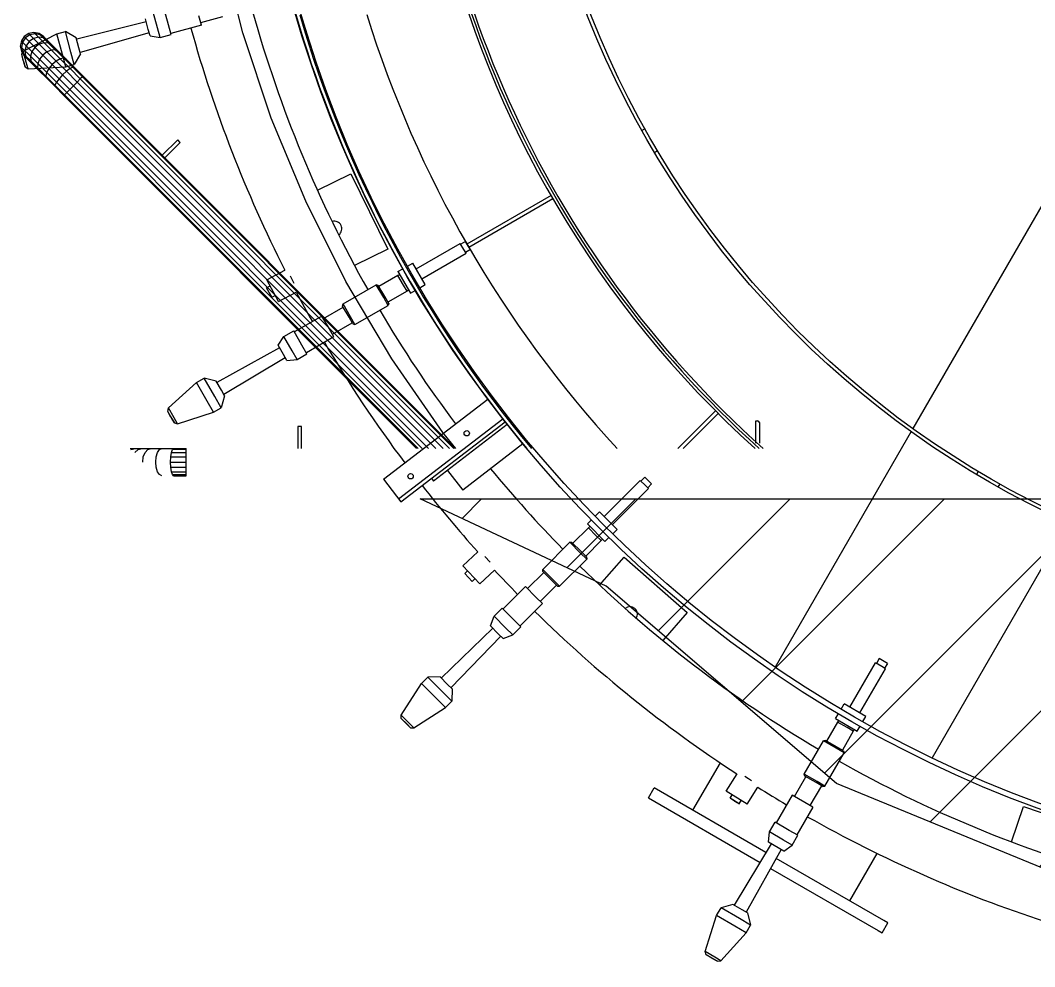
# Model space of a CAD drawing. Header units: metres. Extents: x 0 to 63075, y 0 to 44550.
# Drawn here: x 51004.8 to 51277.1, y 41301.3 to 41555.3 of the extents above; entities that cross this region are included whole.
import ezdxf

# ---------------------------------------------------------------- set-up
doc = ezdxf.new("R2010")
doc.units = ezdxf.units.M
doc.header["$LTSCALE"] = 75
for name, color, linetype in [('GSB', 7, 'Continuous'), ('ML6', 1, 'Continuous'), ('SL1', 8, 'Continuous')]:
    doc.layers.add(name, color=color, linetype=linetype)

# ---------------------------------------------------------------- blocks, each defined once
blk = doc.blocks.new('A$C6bae614f')
at = {"layer": 'SL1'}
h = blk.add_hatch(dxfattribs=at)
h.set_pattern_fill('_USER', color=256, scale=195, angle=44.9981, style=0, pattern_type=0)
h.set_pattern_definition([(44.99813, (326091.56, -9864.04), (-137.8813, 137.89033), [])])
h.paths.add_polyline_path([(354528.5, 50687.2), (358916.3, 50687), (358150.2, 50376.4), (357574.2, 49990.1), (356820.6, 49851.1), (355996.8, 49881), (355272.5, 50178.7), (354860.8, 50530.9)])
for p, q in [((355999.2, 51834.8), (355409.1, 50812.8)), ((354211.5, 51520), (354171.8, 51675.6)), ((354058.8, 51528.6), (354051.2, 51556.9)), ((354078.4, 51533.9), (354070.9, 51562.1)), ((354038.6, 51539.7), (353914.3, 51508.6)), ((354042.2, 51526.1), (354037.2, 51545.1)), ((354137.4, 51533.5), (354132.9, 51550.3)), ((354136.1, 51538.5), (354175.7, 51549.1)), ((353837.9, 51520.4), (353828.6, 51518.5)), ((353847.2, 51518.5), (353837.9, 51520.4)), ((353840, 51518.3), (353837.9, 51520.4)), ((353878.9, 51517.9), (353894.2, 51522.1)), ((353904, 51485.4), (353894.2, 51522.1)), ((353913.6, 51511.2), (353894.2, 51522.1)), ((354043.9, 51520), (353920.7, 51484.8)), ((354045.4, 51514.5), (354042.2, 51526.1)), ((354063.4, 51511.4), (354058.8, 51528.6)), ((354083, 51516.7), (354078.4, 51533.9)), ((354137.4, 51533.5), (354082.5, 51518.6)), ((354262.2, 51367.6), (354211.5, 51520)), ((353815.4, 51505.3), (353813.5, 51496)), ((353820.6, 51513.2), (353815.4, 51505.3)), ((353817.5, 51503.1), (353815.4, 51505.3)), ((353817.5, 51503.1), (353815.6, 51493.9)), ((353822.8, 51511), (353817.5, 51503.1)), ((353834.3, 51486.4), (353817.5, 51503.1)), ((353818.9, 51487.1), (353878.9, 51517.9)), ((353828.6, 51518.5), (353820.6, 51513.2)), ((353822.8, 51511), (353820.6, 51513.2)), ((353830.7, 51516.3), (353822.8, 51511)), ((353889, 51444.8), (353822.8, 51511)), ((353829.4, 51504.5), (353823.9, 51496.7)), ((353830.7, 51516.3), (353828.6, 51518.5)), ((353837.1, 51509.9), (353829.4, 51504.5)), ((353840, 51518.3), (353830.7, 51516.3)), ((353830.7, 51516.3), (353847.5, 51499.6)), ((353846.1, 51512.1), (353837.1, 51509.9)), ((353849.2, 51516.6), (353840, 51518.3)), ((353856, 51502.3), (353840, 51518.3)), ((353854.9, 51510.8), (353846.1, 51512.1)), ((353855.1, 51513.2), (353847.2, 51518.5)), ((353849.2, 51516.6), (353847.2, 51518.5)), ((353856, 51502.3), (353847.5, 51499.6)), ((353856.9, 51511.4), (353849.2, 51516.6)), ((353907.3, 51458.4), (353849.2, 51516.6)), ((353862.2, 51506.2), (353854.9, 51510.8)), ((353856.9, 51511.4), (353855.1, 51513.2)), ((353884.8, 51473.4), (353856, 51502.3)), ((353864.1, 51501.6), (353856, 51502.3)), ((353862.2, 51506.2), (353856.9, 51511.4)), ((353870.6, 51497.8), (353862.2, 51506.2)), ((353870.6, 51497.8), (353864.1, 51501.6)), ((353888.7, 51481.3), (353878.9, 51517.9)), ((353918.4, 51493.1), (353913.6, 51511.2)), ((354045.4, 51514.5), (354063.4, 51511.4)), ((354063.4, 51511.4), (354083, 51516.7)), ((353813.5, 51496), (353815.4, 51486.6)), ((353815.6, 51493.9), (353813.5, 51496)), ((353815.4, 51486.6), (353820.6, 51478.7)), ((353817.3, 51484.7), (353815.4, 51486.6)), ((353815.6, 51493.9), (353817.3, 51484.7)), ((353831.6, 51477.9), (353815.6, 51493.9)), ((353816.2, 51481.7), (353818.9, 51487.1)), ((353817.3, 51484.7), (353822.4, 51476.9)), ((353823, 51479), (353817.3, 51484.7)), ((353824.1, 51467.6), (353818.9, 51487.1)), ((353823.9, 51496.7), (353821.7, 51487.7)), ((353821.7, 51487.7), (353823, 51479)), ((353834.3, 51486.4), (353831.6, 51477.9)), ((353839.8, 51494), (353834.3, 51486.4)), ((353864.4, 51456.2), (353834.3, 51486.4)), ((353847.5, 51499.6), (353839.8, 51494)), ((353847.5, 51499.6), (353877.6, 51469.4)), ((353861.2, 51485.9), (353853.8, 51480.1)), ((353869.1, 51489.1), (353861.2, 51485.9)), ((353876.3, 51489.4), (353869.1, 51489.1)), ((353881.8, 51486.6), (353870.6, 51497.8)), ((353881.8, 51486.6), (353876.3, 51489.4)), ((353910.1, 51458.2), (353881.8, 51486.6)), ((353910, 51463), (353904, 51485.4)), ((353921.4, 51482.1), (353918.4, 51493.1)), ((353820, 51467.6), (353816.2, 51481.7)), ((353818.9, 51470.3), (353816.2, 51481.7)), ((353818.9, 51470.3), (353822.3, 51459)), ((353822.3, 51459), (353820, 51467.6)), ((353822.4, 51476.9), (353820.6, 51478.7)), ((353827.6, 51471.7), (353822.4, 51476.9)), ((353823, 51479), (353827.6, 51471.7)), ((353832.2, 51469.8), (353823, 51479)), ((353827.3, 51455.6), (353824.1, 51467.6)), ((353836.1, 51463.3), (353827.6, 51471.7)), ((353878, 51431.5), (353831.6, 51477.9)), ((353831.6, 51477.9), (353832.2, 51469.8)), ((353875.5, 51426.5), (353832.2, 51469.8)), ((353832.2, 51469.8), (353836.1, 51463.3)), ((353844.7, 51464.7), (353844.5, 51457.5)), ((353848, 51472.7), (353844.7, 51464.7)), ((353853.8, 51480.1), (353848, 51472.7)), ((353877.6, 51469.4), (353870.4, 51463.4)), ((353884.8, 51473.4), (353877.6, 51469.4)), ((353877.6, 51469.4), (353895.9, 51451.1)), ((353891, 51474.7), (353884.8, 51473.4)), ((353902.4, 51455.9), (353884.8, 51473.4)), ((353894.7, 51459), (353888.7, 51481.3)), ((353895.2, 51473.2), (353891, 51474.7)), ((353921.4, 51482.1), (353910, 51463)), ((353822.3, 51459), (353827.3, 51455.6)), ((353827.3, 51455.6), (353894.7, 51459)), ((353847.3, 51452.1), (353836.1, 51463.3)), ((353844.5, 51457.5), (353847.3, 51452.1)), ((353860.7, 51438.7), (353847.3, 51452.1)), ((353860.4, 51449), (353859.1, 51442.9)), ((353864.4, 51456.2), (353860.4, 51449)), ((353870.4, 51463.4), (353864.4, 51456.2)), ((353882.7, 51437.9), (353864.4, 51456.2)), ((353895.9, 51451.1), (353889, 51444.8)), ((353894.7, 51459), (353910, 51463)), ((353902.4, 51455.9), (353895.9, 51451.1)), ((353895.9, 51451.1), (353915.2, 51431.8)), ((353907.3, 51458.4), (353902.4, 51455.9)), ((353902.4, 51455.9), (353920.8, 51437.4)), ((353910.1, 51458.2), (353907.3, 51458.4)), ((353907.3, 51458.4), (353924.5, 51441.2)), ((353925.9, 51442.5), (353910.1, 51458.2)), ((353859.1, 51442.9), (353860.7, 51438.7)), ((353875.6, 51423.7), (353860.7, 51438.7)), ((353878, 51431.5), (353875.5, 51426.5)), ((353882.7, 51437.9), (353878, 51431.5)), ((353878, 51431.5), (353896.4, 51413)), ((353889, 51444.8), (353882.7, 51437.9)), ((353882.7, 51437.9), (353902, 51418.6)), ((353889, 51444.8), (353908.6, 51425.2)), ((353915.2, 51431.8), (353902, 51418.6)), ((353920.8, 51437.4), (353915.2, 51431.8)), ((354569.7, 50777.3), (353915.2, 51431.8)), ((353924.5, 51441.2), (353920.8, 51437.4)), ((354580.9, 50777.3), (353920.8, 51437.4)), ((353925.9, 51442.5), (353924.5, 51441.2)), ((354588.4, 50777.3), (353924.5, 51441.2)), ((353925.9, 51442.5), (354591, 50777.3)), ((353875.5, 51426.5), (353875.6, 51423.7)), ((353875.5, 51426.5), (353892.7, 51409.3)), ((353875.6, 51423.7), (353891.3, 51408)), ((353896.4, 51413), (353892.7, 51409.3)), ((353902, 51418.6), (353896.4, 51413)), ((354532.1, 50777.3), (353896.4, 51413)), ((354543.3, 50777.3), (353902, 51418.6)), ((354556.5, 50777.3), (353908.6, 51425.2)), ((353892.7, 51409.3), (353891.3, 51408)), ((354522, 50777.3), (353891.3, 51408)), ((354524.6, 50777.3), (353892.7, 51409.3)), ((354323.7, 51219.2), (354262.2, 51367.6)), ((354930.3, 51348.4), (354924.8, 51345.3)), ((354094.9, 51328.7), (354067.3, 51301.1)), ((354071.8, 51296.6), (354099.4, 51324.2)), ((354099.4, 51324.2), (354094.9, 51328.7)), ((354947.3, 51306.3), (354952.8, 51309.5)), ((354344.7, 51238.6), (354404.4, 51268)), ((354404.4, 51268), (354470.7, 51133.5)), ((354762.3, 51229.1), (354612, 51142.4)), ((354395.6, 51075.6), (354323.7, 51219.2)), ((354615.2, 51136.9), (354765.4, 51223.6)), ((354520.9, 51098.1), (354600, 51143.7)), ((354606.4, 51132.6), (354600, 51143.7)), ((354609.6, 51147.1), (354600.9, 51142.2)), ((354614.9, 51138), (354609.6, 51147.1)), ((354470.7, 51133.5), (354411, 51104)), ((354531.3, 51080.2), (354610.4, 51125.9)), ((354610.4, 51125.9), (354606.4, 51132.6)), ((354618.1, 51132.5), (354609.5, 51127.4)), ((354618.1, 51132.5), (354614.9, 51138)), ((354505.6, 51103), (354515, 51108.4)), ((354537.2, 51069.9), (354515, 51108.4)), ((354254.3, 51078.6), (354286.4, 51095.7)), ((354300, 51078), (354296.4, 51084.8)), ((354488.6, 51086.2), (354454.6, 51066.6)), ((354488.6, 51093.2), (354497.3, 51098.2)), ((354488.6, 51093.2), (354510.8, 51054.6)), ((354491.7, 51087.7), (354488.6, 51086.2)), ((354498.6, 51068.7), (354488.6, 51086.2)), ((354253.9, 51064.5), (354260.1, 51067.8)), ((354275, 51039.8), (354254.3, 51078.6)), ((354303.1, 51072.1), (354300, 51078)), ((354390.4, 51035.4), (354449.9, 51069.8)), ((354477.5, 50937.4), (354395.6, 51075.6)), ((354463.2, 51046.8), (354449.9, 51069.8)), ((354453.5, 51068.5), (354449.9, 51069.8)), ((354464.9, 51048.7), (354453.5, 51068.5)), ((354504.8, 51058.1), (354498.6, 51068.7)), ((354527.8, 51064.4), (354537.2, 51069.9)), ((354263, 51047.4), (354253.9, 51064.5)), ((354258.4, 51055.9), (354253.9, 51064.5)), ((354258.4, 51055.9), (354263, 51047.4)), ((354263, 51047.4), (354269.2, 51050.7)), ((354275, 51039.8), (354306.7, 51056.7)), ((354472, 51036.5), (354464.9, 51048.7)), ((354504.8, 51058.1), (354470.8, 51038.5)), ((354507.7, 51060), (354504.8, 51058.1)), ((354510.8, 51054.6), (354519.6, 51059.7)), ((354355.3, 51009.3), (354390.8, 51029.8)), ((354389.7, 51031.7), (354390.4, 51035.4)), ((354401.2, 51011.8), (354389.7, 51031.7)), ((354403.6, 51012.5), (354390.4, 51035.4)), ((354411.7, 50998.5), (354471.2, 51032.8)), ((354471.2, 51032.8), (354463.2, 51046.8)), ((354472, 51036.5), (354471.2, 51032.8)), ((354352.7, 51013.7), (354303.4, 50985.4)), ((354366, 50990.7), (354352.7, 51013.7)), ((354408.2, 50999.7), (354401.2, 51011.8)), ((354411.7, 50998.5), (354403.6, 51012.5)), ((354371.5, 50981.2), (354407, 51001.7)), ((354408.2, 50999.7), (354411.7, 50998.5)), ((354274.2, 50962), (354284.8, 50977)), ((354284.8, 50977), (354302.4, 50987.1)), ((354299.4, 50951.7), (354284.8, 50977)), ((354317, 50961.8), (354302.4, 50987.1)), ((354374.1, 50976.7), (354324.9, 50948.1)), ((354374.1, 50976.7), (354365.4, 50991.8)), ((354277, 50957.1), (354165, 50894.9)), ((354284, 50945), (354274.2, 50962)), ((354325.9, 50946.4), (354317, 50961.8)), ((354287.2, 50939.4), (354177.3, 50873.5)), ((354290, 50934.6), (354284, 50945)), ((354308.3, 50936.2), (354299.4, 50951.7)), ((354308.3, 50936.2), (354325.9, 50946.4)), ((354290, 50934.6), (354308.3, 50936.2)), ((354569.1, 50805.5), (354477.5, 50937.4)), ((354128.4, 50894.8), (354142, 50902.7)), ((354161, 50869.8), (354142, 50902.7)), ((354163.6, 50897.3), (354142, 50902.7)), ((354078.4, 50849.5), (354128.4, 50894.8)), ((354147.3, 50861.9), (354128.4, 50894.8)), ((354173, 50881.1), (354163.6, 50897.3)), ((354172.6, 50849.8), (354161, 50869.8)), ((354178.7, 50871.2), (354172.6, 50849.8)), ((354178.7, 50871.2), (354173, 50881.1)), ((354077.2, 50843.5), (354078.4, 50849.5)), ((354088.5, 50831.9), (354078.4, 50849.5)), ((354158.9, 50841.9), (354147.3, 50861.9)), ((354158.9, 50841.9), (354172.6, 50849.8)), ((354462.7, 50722.1), (354649.1, 50865.2)), ((354680.1, 50824.9), (354649.1, 50865.2)), ((354084.5, 50830.9), (354077.2, 50843.5)), ((354082.8, 50833.2), (354077.2, 50843.5)), ((354082.8, 50833.2), (354088.9, 50823.2)), ((354088.9, 50823.2), (354084.5, 50830.9)), ((354094.7, 50821.2), (354088.5, 50831.9)), ((354094.7, 50821.2), (354158.9, 50841.9)), ((354489.7, 50686.9), (354676.2, 50829.9)), ((355056.4, 50844.4), (354989.2, 50777.3)), ((354998.2, 50777.3), (355060.9, 50839.9)), ((354088.9, 50823.2), (354094.7, 50821.2)), ((354309.8, 50816.4), (354309.8, 50777.3)), ((354316.2, 50816.4), (354309.8, 50816.4)), ((354316.2, 50777.3), (354316.2, 50816.4)), ((354493.6, 50681.8), (354680.2, 50825)), ((354684.1, 50820), (354552.4, 50718.9)), ((355128.4, 50786.9), (355128.4, 50826.5)), ((355128.4, 50826.5), (355131.6, 50826.5)), ((355134.8, 50823.3), (355134.8, 50786.9)), ((354591.8, 50777.3), (354569.1, 50805.5)), ((355405.9, 50807.2), (355162.9, 50386.4)), ((354009.8, 50777.3), (354109.8, 50777.3)), ((354011.3, 50775.4), (354019.7, 50777.3)), ((354024.3, 50775.4), (354031.6, 50777.3)), ((354041.6, 50775.4), (354047.5, 50777.3)), ((354062.4, 50775.4), (354066.4, 50777.3)), ((354085.5, 50775.4), (354087.6, 50777.3)), ((354109.8, 50775.4), (354109.8, 50777.3)), ((354712, 50785.4), (354604.3, 50702.8)), ((354018.1, 50770.2), (354024.3, 50775.4)), ((354032.3, 50752.9), (354033.4, 50762.2)), ((354033.4, 50762.2), (354036.7, 50770.2)), ((354036.7, 50770.2), (354041.6, 50775.4)), ((354055.8, 50752.9), (354056.6, 50762.2)), ((354056.6, 50762.2), (354058.9, 50770.2)), ((354058.9, 50770.2), (354062.4, 50775.4)), ((354082.1, 50752.9), (354082.6, 50762.2)), ((354082.6, 50762.2), (354083.7, 50770.2)), ((354082.6, 50762.2), (354109.8, 50762.2)), ((354083.7, 50770.2), (354085.5, 50775.4)), ((354083.7, 50770.2), (354109.8, 50770.2)), ((354109.8, 50775.4), (354085.5, 50775.4)), ((354109.8, 50770.2), (354109.8, 50775.4)), ((354109.8, 50762.2), (354109.8, 50770.2)), ((354109.8, 50752.9), (354109.8, 50762.2)), ((354056.6, 50743.6), (354055.8, 50752.9)), ((354058.9, 50735.6), (354056.6, 50743.6)), ((354082.6, 50743.6), (354082.1, 50752.9)), ((354082.1, 50752.9), (354109.8, 50752.9)), ((354083.7, 50735.6), (354082.6, 50743.6)), ((354082.6, 50743.6), (354109.8, 50743.6)), ((354109.8, 50743.6), (354109.8, 50752.9)), ((354109.8, 50735.6), (354109.8, 50743.6)), ((354062.4, 50730.4), (354058.9, 50735.6)), ((354066.4, 50728.5), (354062.4, 50730.4)), ((354083.7, 50735.6), (354109.8, 50735.6)), ((354085.5, 50730.4), (354083.7, 50735.6)), ((354087.6, 50728.5), (354085.5, 50730.4)), ((354085.5, 50730.4), (354109.8, 50730.4)), ((354087.6, 50728.5), (354109.8, 50728.5)), ((354109.8, 50730.4), (354109.8, 50735.6)), ((354109.8, 50728.5), (354109.8, 50730.4)), ((354462.7, 50722.1), (354493.6, 50681.8)), ((354548.5, 50723.9), (354552.4, 50718.9)), ((354577.3, 50738), (354604.3, 50702.8)), ((354930.2, 50725.7), (354923, 50718.7)), ((354937.6, 50718.3), (354930.2, 50725.7)), ((355525.9, 50736.3), (355522.7, 50730.8)), ((354857.2, 50655.4), (354921.8, 50720)), ((354871.8, 50640.8), (354936.4, 50705.4)), ((354930.9, 50710.9), (354921.8, 50720)), ((354936.4, 50705.4), (354930.9, 50710.9)), ((354942.1, 50713.8), (354935.1, 50706.6)), ((354942.1, 50713.8), (354937.6, 50718.3)), ((355561.7, 50708.3), (355564.9, 50713.8)), ((354827.2, 50642.3), (354834.4, 50649.4)), ((354841.1, 50656.1), (354848.8, 50663.8)), ((354880.2, 50632.4), (354848.8, 50663.8)), ((354829, 50635.5), (354801.3, 50607.8)), ((354827.2, 50642.3), (354858.7, 50610.8)), ((354831.6, 50637.8), (354829, 50635.5)), ((354843.2, 50621.3), (354829, 50635.5)), ((354872.5, 50624.7), (354880.2, 50632.4)), ((355686.3, 50645.3), (355443.3, 50224.5)), ((354851.9, 50612.6), (354824.2, 50584.9)), ((354851.9, 50612.6), (354843.2, 50621.3)), ((354854.2, 50615.2), (354851.9, 50612.6)), ((354858.7, 50610.8), (354865.8, 50617.9)), ((354747.3, 50561.1), (354795.9, 50609.7)), ((354814.6, 50590.9), (354795.9, 50609.7)), ((354799.7, 50609.4), (354795.9, 50609.7)), ((354815.9, 50593.2), (354799.7, 50609.4)), ((354604.7, 50567.6), (354631.3, 50592.4)), ((354653.5, 50573.9), (354643.7, 50584.4)), ((354777.5, 50530.9), (354826.1, 50579.5)), ((354826.1, 50579.5), (354814.6, 50590.9)), ((354825.8, 50583.3), (354815.9, 50593.2)), ((354825.8, 50583.3), (354826.1, 50579.5)), ((354849.1, 50533.1), (354893, 50583.1)), ((354893, 50583.1), (355005.8, 50484.2)), ((354634.7, 50535.4), (354604.7, 50567.6)), ((354608, 50553.8), (354613.1, 50558.6)), ((354634.7, 50535.4), (354661, 50560)), ((354766.1, 50542.3), (354747.3, 50561.1)), ((354747.6, 50557.3), (354747.3, 50561.1)), ((354621.2, 50539.7), (354608, 50553.8)), ((354614.6, 50546.7), (354608, 50553.8)), ((354614.6, 50546.7), (354621.2, 50539.7)), ((354621.2, 50539.7), (354626.3, 50544.4)), ((354720.2, 50526.7), (354749.2, 50555.7)), ((354763.8, 50541.1), (354747.6, 50557.3)), ((354773.7, 50531.2), (354763.8, 50541.1)), ((354777.5, 50530.9), (354766.1, 50542.3)), ((354716.6, 50530.4), (354676.2, 50490.2)), ((354735.3, 50511.6), (354716.6, 50530.4)), ((354743.1, 50503.8), (354772.1, 50532.8)), ((354773.7, 50531.2), (354777.5, 50530.9)), ((354746.8, 50500.2), (354735.3, 50511.6)), ((354660.4, 50477.3), (354674.8, 50491.7)), ((354695.5, 50471), (354674.8, 50491.7)), ((354746.8, 50500.2), (354706.6, 50459.8)), ((354654.1, 50460.1), (354660.4, 50477.3)), ((354681.1, 50456.6), (354660.4, 50477.3)), ((354708.1, 50458.4), (354695.5, 50471)), ((355005.8, 50484.2), (354961.9, 50434.1)), ((354658.1, 50456.1), (354566, 50367)), ((354668, 50446.2), (354654.1, 50460.1)), ((354693.7, 50444), (354681.1, 50456.6)), ((354693.7, 50444), (354708.1, 50458.4)), ((354672.5, 50441.7), (354583.4, 50349.6)), ((354676.5, 50437.7), (354668, 50446.2)), ((354676.5, 50437.7), (354693.7, 50444)), ((355348.9, 50401.6), (355343.8, 50393)), ((355358, 50396.4), (355348.9, 50401.6)), ((355363.5, 50393.2), (355358, 50396.4)), ((355162.9, 50386.4), (355162.9, 50386.4)), ((355296.6, 50314.8), (355342.2, 50393.9)), ((355314.5, 50304.5), (355360.1, 50383.6)), ((355353.4, 50387.5), (355342.2, 50393.9)), ((355360.1, 50383.6), (355353.4, 50387.5)), ((355363.5, 50393.2), (355358.6, 50384.5)), ((354530.6, 50357.4), (354541.8, 50368.6)), ((354564, 50368.9), (354541.8, 50368.6)), ((354568.6, 50341.8), (354541.8, 50368.6)), ((354577.3, 50355.7), (354564, 50368.9)), ((354494.1, 50300.7), (354530.6, 50357.4)), ((354557.4, 50330.6), (354530.6, 50357.4)), ((354585, 50325.4), (354568.6, 50341.8)), ((354585.3, 50347.6), (354577.3, 50355.7)), ((354585.3, 50347.6), (354585, 50325.4)), ((354573.8, 50314.2), (354557.4, 50330.6)), ((354573.8, 50314.2), (354585, 50325.4)), ((354517.1, 50277.7), (354573.8, 50314.2)), ((355280.8, 50311.4), (355286.3, 50320.8)), ((355324.8, 50298.5), (355286.3, 50320.8)), ((354508.4, 50286.4), (354494.1, 50300.7)), ((354494.5, 50294.7), (354494.1, 50300.7)), ((354504.8, 50284.4), (354494.5, 50294.7)), ((354502.5, 50286.2), (354494.5, 50294.7)), ((354502.5, 50286.2), (354511.1, 50278.1)), ((354517.1, 50277.7), (354508.4, 50286.4)), ((355274.5, 50288.3), (355254.9, 50254.4)), ((355271, 50294.4), (355276.1, 50303.1)), ((355271, 50294.4), (355309.6, 50272.1)), ((355276.4, 50291.2), (355274.5, 50288.3)), ((355291.9, 50278.3), (355274.5, 50288.3)), ((355319.4, 50289.1), (355324.8, 50298.5)), ((354511.1, 50278.1), (354504.8, 50284.4)), ((354511.1, 50278.1), (354517.1, 50277.7)), ((355302.6, 50272.1), (355283, 50238.2)), ((355302.6, 50272.1), (355291.9, 50278.3)), ((355304.1, 50275.3), (355302.6, 50272.1)), ((355309.6, 50272.1), (355314.6, 50280.9)), ((355214.8, 50195.3), (355249.2, 50254.8)), ((355252.9, 50255.5), (355249.2, 50254.8)), ((355272.2, 50241.5), (355249.2, 50254.8)), ((355272.8, 50244), (355252.9, 50255.5)), ((355251.8, 50173.9), (355286.2, 50233.5)), ((355286.2, 50233.5), (355272.2, 50241.5)), ((355284.9, 50237), (355272.8, 50244)), ((355284.9, 50237), (355286.2, 50233.5)), ((355064.3, 50215.7), (355015.4, 50130.9)), ((355443.3, 50224.5), (355443.3, 50224.5)), ((355075.4, 50164.7), (355094.7, 50195.5)), ((355237.8, 50182), (355214.8, 50195.3)), ((355216.1, 50191.7), (355214.8, 50195.3)), ((355115.3, 50186.9), (355108.8, 50191)), ((355120.9, 50183.4), (355115.3, 50186.9)), ((355197.5, 50155.1), (355218, 50190.6)), ((355236, 50180.2), (355216.1, 50191.7)), ((355248.1, 50173.2), (355236, 50180.2)), ((355251.8, 50173.9), (355237.8, 50182)), ((354936.3, 50152.8), (354946.6, 50170.6)), ((355146.5, 50055.2), (354946.6, 50170.6)), ((355112.7, 50141.4), (355075.4, 50164.7)), ((355112.7, 50141.4), (355131.8, 50171.9)), ((355225.6, 50138.9), (355246.1, 50174.4)), ((355248.1, 50173.2), (355251.8, 50173.9)), ((354936.3, 50152.8), (355135.9, 50037.5)), ((355082.2, 50152.2), (355085.9, 50158.1)), ((355098.6, 50142), (355082.2, 50152.2)), ((355090.3, 50147), (355082.2, 50152.2)), ((355090.3, 50147), (355098.6, 50142)), ((355098.6, 50142), (355102.3, 50147.9)), ((355193.1, 50157.6), (355164.5, 50108.4)), ((355216.1, 50144.4), (355193.1, 50157.6)), ((355230.1, 50136.3), (355216.1, 50144.4)), ((355230.1, 50136.3), (355201.8, 50086.9)), ((355585.2, 50074.3), (355606.6, 50137.3)), ((355606.6, 50137.3), (355748.6, 50089.1)), ((355152.6, 50091.9), (355162.8, 50109.5)), ((355188.1, 50094.8), (355162.8, 50109.5)), ((355150.9, 50073.6), (355152.6, 50091.9)), ((355177.9, 50077.2), (355152.6, 50091.9)), ((355203.5, 50085.9), (355188.1, 50094.8)), ((355155.8, 50070.8), (355089.9, 49960.9)), ((355168, 50063.8), (355150.9, 50073.6)), ((355193.4, 50068.3), (355177.9, 50077.2)), ((355178.4, 50057.8), (355193.4, 50068.3)), ((355193.4, 50068.3), (355203.5, 50085.9)), ((355173.5, 50060.6), (355111.3, 49948.5)), ((355178.4, 50057.8), (355168, 50063.8)), ((355344.7, 50053.7), (355295.8, 49969)), ((355357.4, 49933.4), (355164.7, 50044.7)), ((355154.7, 50026.7), (355347.1, 49915.6)), ((355087.5, 49962.3), (355066.1, 49956.2)), ((355103.7, 49952.9), (355087.5, 49962.3)), ((355037.6, 49878.2), (355058.3, 49942.5)), ((355058.3, 49942.5), (355066.1, 49956.2)), ((355091.1, 49923.5), (355058.3, 49942.5)), ((355099, 49937.2), (355066.1, 49956.2)), ((355113.6, 49947.2), (355103.7, 49952.9)), ((355113.6, 49947.2), (355119.1, 49925.6)), ((355111.1, 49911.9), (355091.1, 49923.5)), ((355119.1, 49925.6), (355099, 49937.2)), ((355111.1, 49911.9), (355119.1, 49925.6)), ((355354.2, 49911.5), (355364.5, 49929.3)), ((355364.5, 49929.3), (355357.4, 49933.4)), ((355065.8, 49861.9), (355111.1, 49911.9)), ((355347.1, 49915.6), (355354.2, 49911.5)), ((355055.1, 49868.1), (355037.6, 49878.2)), ((355039.6, 49872.5), (355037.6, 49878.2)), ((355052.2, 49865.2), (355039.6, 49872.5)), ((355049.6, 49866.4), (355039.6, 49872.5)), ((355049.6, 49866.4), (355059.9, 49860.8)), ((355059.9, 49860.8), (355052.2, 49865.2)), ((355065.8, 49861.9), (355055.1, 49868.1)), ((355059.9, 49860.8), (355065.8, 49861.9))]:
    blk.add_line(p, q, dxfattribs=at)
blk.add_lwpolyline([(354528.5, 50687.2), (358916.3, 50687), (358150.2, 50376.4), (357574.2, 49990.1), (356820.6, 49851.1), (355996.8, 49881), (355272.5, 50178.7), (354860.8, 50530.9)], close=True, dxfattribs=at)
for centre, radius in [((356370.3, 52153.8), 2150), ((356370.3, 52153.8), 2140.5), ((356370.3, 52153.8), 1656.3), ((356370.3, 52153.8), 1650), ((354611.6, 50804.4), 4.76), ((354511.3, 50727.5), 4.76)]:
    blk.add_circle(centre, radius, dxfattribs=at)
for centre, radius, start, end in [((356370.3, 52153.8), 1855, 312.7636, 227.9089), ((356370.3, 52153.8), 1850, 180.0718, 228.0807), ((356370.3, 52153.8), 1845.2, 180.072, 228.2456), ((356370.3, 52153.8), 2150, 181.1828, 219.8108), ((356370.3, 52153.8), 2222.8, 195.5482, 209.448), ((356370.3, 52153.8), 2143.5, 196.3021, 219.9557), ((356370.3, 52153.8), 2028.5, 197.2423, 222.7348), ((356370.3, 52153.8), 2337.1, 195.5228, 206.9194), ((354374.8, 51169.8), 13.5, 305.5867, 106.9096), ((356370.3, 52153.8), 2337.1, 207.9981, 209.4734), ((356370.3, 52153.8), 2222.8, 210.5482, 216.8434), ((356370.3, 52153.8), 2337.1, 210.5228, 216.8754), ((355131.6, 50823.3), 3.17, 359.9981, 89.9981), ((356370.3, 52153.8), 2222.8, 219.4626, 224.448), ((356370.3, 52153.8), 2337.1, 218.1208, 221.9194), ((356370.3, 52153.8), 2337.1, 222.9981, 224.4734), ((356370.3, 52153.8), 2222.8, 225.5482, 239.4479), ((356370.3, 52153.8), 2337.1, 225.5228, 236.9194), ((354903.2, 50481), 13.5, 328.0857, 129.4105), ((356370.3, 52153.8), 2222.8, 240.5482, 254.4479), ((356370.3, 52153.8), 2337.1, 237.9981, 239.4734), ((356370.3, 52153.8), 2337.1, 240.5228, 251.9194)]:
    blk.add_arc(centre, radius, start, end, dxfattribs=at)
blk.add_open_spline([(355162.9, 50386.4), (355162.8, 50386.5), (355164.6, 50385.3), (355168.1, 50382.8)], degree=3, dxfattribs=at)
blk = doc.blocks.new('zw$15D4')
at = {"layer": 'ML6', "xscale": 0.2502808837766805, "yscale": 0.2502808837766805, "zscale": 0.2502808837766805}
blk.add_blockref('A$C6bae614f', (-85544.74, -3177.34), dxfattribs=at)

msp = doc.modelspace()

# ---------------------------------------------------------------- block references
at = {"layer": 'GSB', "xscale": 0.6000000000000068, "yscale": 0.6000000000000068, "zscale": 0.6000000000000068}
msp.add_blockref('zw$15D4', (49200, 35721.63), dxfattribs=at)

doc.saveas('drawing.dxf')
